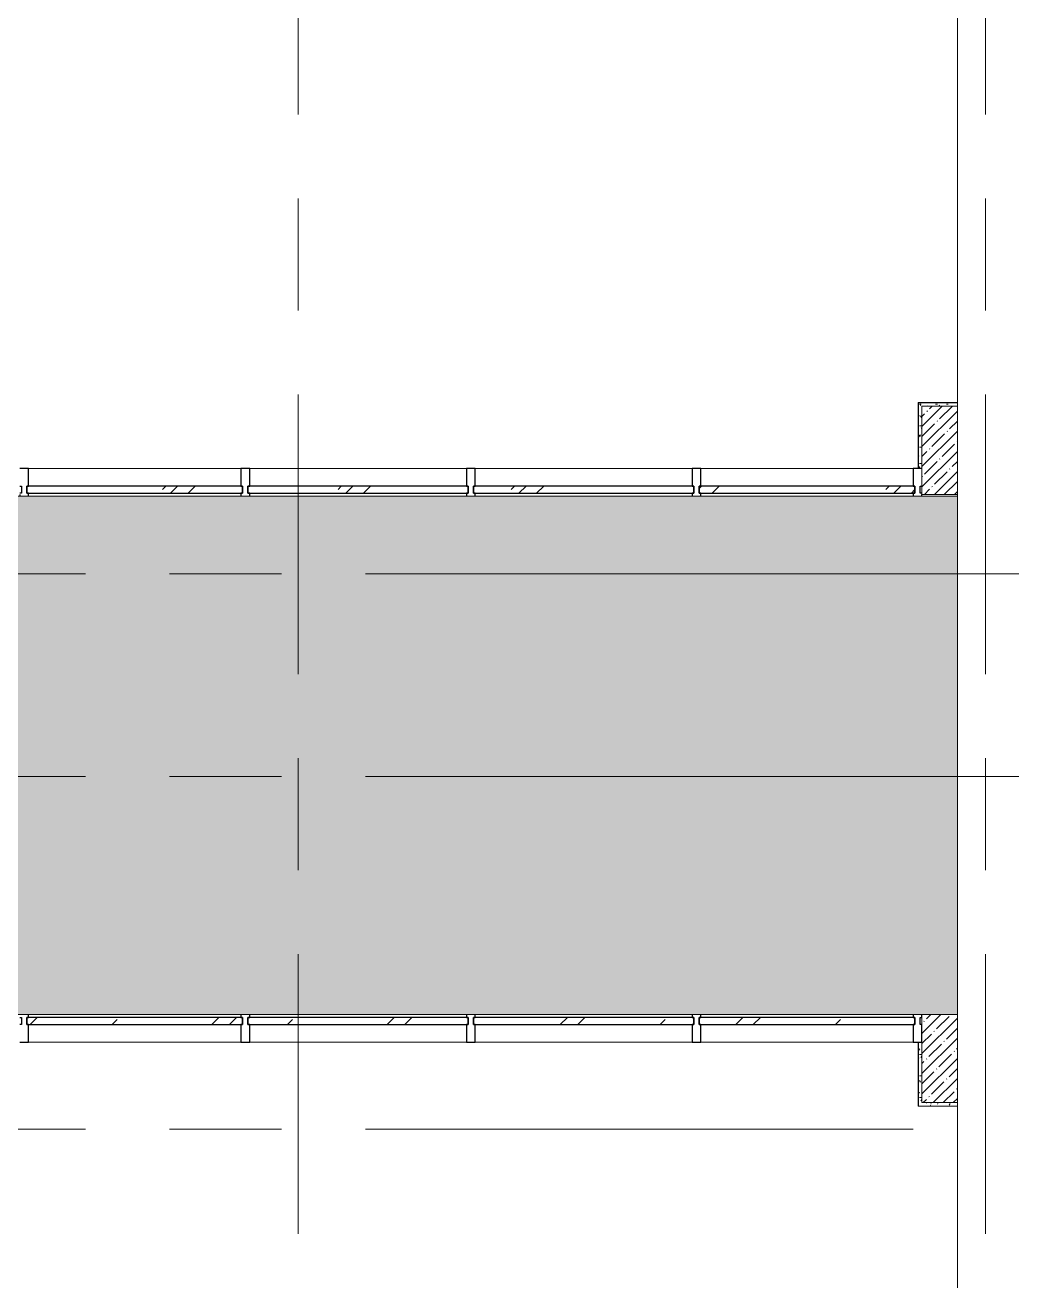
# Model space of a CAD drawing. Header units: millimetres. Extents: x 35355 to 234366, y -8553 to 29000.
# Drawn here: x 79110 to 84750, y 14139 to 21262 of the extents above; entities that cross this region are included whole.
import ezdxf

# ---------------------------------------------------------------- set-up
doc = ezdxf.new("R2010")
doc.units = ezdxf.units.MM
doc.linetypes.add('Осевая', pattern=[3175, 635, -476.25, 1587.5, -476.25])
for name, color, linetype, lineweight in [('A-DETL', 7, 'Continuous', 9), ('A-DETL-GENF', 7, 'Continuous', 9), ('A-GLAZ-CURT', 7, 'Continuous', 9), ('A-GLAZ-CURT-1', 7, 'Continuous', 25), ('A-GLAZ-CWMG', 7, 'Continuous', 9), ('A-GLAZ-CWMG-1', 7, 'Continuous', 25), ('A-WALL', 7, 'Continuous', 9), ('I-WALL', 7, 'Continuous', 9), ('S-COLS', 7, 'Continuous', 9), ('Оси', 7, 'Continuous', 9), ('Оси-2', 7, 'Осевая', 9)]:
    doc.layers.add(name, color=color, linetype=linetype, lineweight=lineweight)
for name, color, linetype, lineweight, true_color in [('A-DETL-GENF-1', 7, 'Continuous', 9, 0xd4d4d4), ('A-WALL-1', 7, 'Continuous', 9, 0x3c3c3c), ('A-WALL-FNSH-1', 7, 'Continuous', 9, 0x3c3c3c)]:
    doc.layers.add(name, color=color, linetype=linetype, lineweight=lineweight, true_color=true_color)
pattern_1 = [(0, (0, 0), (121.92, 30.48), [10.058, -81.382, 10.058, -81.382, -487.68]), (0, (0, 0), (121.92, 30.48), [-182.88, 10.058, -172.822, 10.058, -81.382, -213.36]), (0, (0, 0), (121.92, 30.48), [-457.2, 10.058, -50.902, 10.058, -142.342]), (120, (45.72, 15.24), (-87.356454, 90.345817), [10.058, -81.382, 10.058, -81.382, -487.68]), (120, (45.72, 15.24), (-87.356454, 90.345817), [-182.88, 10.058, -172.822, 10.058, -81.382, -213.36]), (120, (45.72, 15.24), (-87.356454, 90.345817), [-457.2, 10.058, -50.902, 10.058, -142.342]), (240, (60.96, 76.2), (-34.563546, -120.825817), [10.058, -81.382, 10.058, -81.382, -487.68]), (240, (60.96, 76.2), (-34.563546, -120.825817), [-182.88, 10.058, -172.822, 10.058, -81.382, -213.36]), (240, (60.96, 76.2), (-34.563546, -120.825817), [-457.2, 10.058, -50.902, 10.058, -142.342])]

# ---------------------------------------------------------------- blocks, each defined once
blk = doc.blocks.new('BSC_Колонна _Прямоугольная - 500х500-V32-План заполнения дверных проемов 3 этажа в осях 12-23')
at = {"layer": 'S-COLS'}
h = blk.add_hatch(dxfattribs=at)
h.set_pattern_fill('FP_46', color=256, style=0, pattern_type=2)
h.set_pattern_definition([(45, (-84450, -18850), (-57.02463, 57.02463), []), (45, (-84392.975, -18850), (-57.02463, 57.02463), [100.806, -20.161, 3.353, -16.808])])
h.paths.add_polyline_path([(-250, -250), (-49.3, -250), (-49.3, 250), (-250, 250)])
for p, q in [((-49.3, 250), (-250, 250)), ((-250, 250), (-250, -250)), ((-250, -250), (-49.3, -250))]:
    blk.add_line(p, q, dxfattribs=at)
blk = doc.blocks.new('Системная панель - Стекло - 40мм-30335156-План заполнения дверных проемов 3 этажа в осях 12-23')
at = {"layer": 'A-GLAZ-CURT'}
h = blk.add_hatch(dxfattribs=at)
h.set_pattern_fill('FP_52', color=256, style=0, pattern_type=2)
h.set_pattern_definition([(45, (-79832.5, -15533), (-282.8427, 282.8427), [200, -600]), (45, (-80032.5, -15633), (-282.8427, 282.8427), [600, -200]), (45, (-79632.5, -15733), (-282.8427, 282.8427), [200, -600])])
h.paths.add_polyline_path([(612.5, -40), (612.5, 0), (-612.5, 0), (-612.5, -40)])
at = {"layer": 'A-GLAZ-CURT-1'}
for p, q in [((612.5, 0), (-612.5, 0)), ((-612.5, 0), (-612.5, -40)), ((612.5, -40), (612.5, 0)), ((-612.5, -40), (612.5, -40))]:
    blk.add_line(p, q, dxfattribs=at)
blk = doc.blocks.new('Прямоугольный импост - Импост структурный с накладкой - 160мм-23562106-План заполнения дверных проемов 3 этажа в осях 12-23')
at = {"layer": 'A-GLAZ-CWMG'}
blk.add_line((80335, 15493), (79130, 15493), dxfattribs=at)
blk = doc.blocks.new('Прямоугольный импост - Импост структурный с накладкой - 160мм-V34-План заполнения дверных проемов 3 этажа в осях 12-23')
at = {"layer": 'A-GLAZ-CWMG-1'}
for p, q in [((-50, 40), (-50, 140)), ((-50, 140), (0, 140)), ((0, 140), (0, 40)), ((-40, 40), (-50, 40)), ((-50, -17), (-50, 0)), ((-50, 0), (-40, 0)), ((-40, 0), (-40, 40)), ((-10, 40), (-10, 0)), ((0, 40), (-10, 40)), ((-10, 0), (0, 0)), ((0, 0), (0, -17))]:
    blk.add_line(p, q, dxfattribs=at)
blk = doc.blocks.new('Прямоугольный импост - Импост структурный с накладкой - 160мм-30335139-План заполнения дверных проемов 3 этажа в осях 12-23')
at = {"layer": 'A-GLAZ-CWMG-1'}
for p, q in [((0, 140), (-50, 140)), ((-50, 140), (-50, 40)), ((-50, 40), (-40, 40)), ((-40, 0), (-50, 0)), ((-50, 0), (-50, -17)), ((-40, 40), (-40, 0)), ((-10, 0), (-10, 40)), ((-10, 40), (0, 40)), ((0, 0), (-10, 0))]:
    blk.add_line(p, q, dxfattribs=at)
blk = doc.blocks.new('Системная панель - Стекло - 40мм-30335157-План заполнения дверных проемов 3 этажа в осях 12-23')
at = {"layer": 'A-GLAZ-CURT'}
h = blk.add_hatch(dxfattribs=at)
h.set_pattern_fill('FP_53', color=256, style=0, pattern_type=2)
h.set_pattern_definition([(45, (-82380, -15533), (-282.8427, 282.8427), [200, -600]), (45, (-82580, -15633), (-282.8427, 282.8427), [600, -200]), (45, (-82180, -15733), (-282.8427, 282.8427), [200, -600])])
h.paths.add_polyline_path([(625, -40), (625, 0), (-625, 0), (-625, -40), (-475, -40)])
at = {"layer": 'A-GLAZ-CURT-1'}
for p, q in [((625, 0), (-625, 0)), ((-625, 0), (-625, -40)), ((625, -40), (625, 0)), ((-625, -40), (625, -40))]:
    blk.add_line(p, q, dxfattribs=at)
blk = doc.blocks.new('Прямоугольный импост - Импост структурный с накладкой - 160мм-23562108-План заполнения дверных проемов 3 этажа в осях 12-23')
at = {"layer": 'A-GLAZ-CWMG'}
blk.add_line((82895, 15493), (81665, 15493), dxfattribs=at)
blk = doc.blocks.new('Прямоугольный импост - Импост структурный с накладкой - 160мм-30335135-План заполнения дверных проемов 3 этажа в осях 12-23')
at = {"layer": 'A-GLAZ-CWMG-1'}
for p, q in [((-25, 40), (-25, 140)), ((-25, 140), (25, 140)), ((25, 140), (25, 40)), ((-15, 40), (-25, 40)), ((-25, -17), (-25, 0)), ((-25, 0), (-15, 0)), ((-15, 0), (-15, 40)), ((15, 40), (15, 0)), ((25, 40), (15, 40)), ((15, 0), (25, 0)), ((25, 0), (25, -17))]:
    blk.add_line(p, q, dxfattribs=at)
blk = doc.blocks.new('Системная панель - Стекло - 40мм-23618921-План заполнения дверных проемов 3 этажа в осях 12-23')
at = {"layer": 'A-GLAZ-CURT'}
h = blk.add_hatch(dxfattribs=at)
h.set_pattern_fill('FP_54', color=256, style=0, pattern_type=2)
h.set_pattern_definition([(45, (-79832.5, -18507), (-282.8427, 282.8427), [200, -600]), (45, (-80032.5, -18607), (-282.8427, 282.8427), [600, -200]), (45, (-79632.5, -18707), (-282.8427, 282.8427), [200, -600])])
h.paths.add_polyline_path([(612.5, 0), (612.5, 40), (-612.5, 40), (-612.5, 0)])
at = {"layer": 'A-GLAZ-CURT-1'}
for p, q in [((612.5, 40), (-612.5, 40)), ((-612.5, 40), (-612.5, 0)), ((-612.5, 0), (612.5, 0)), ((612.5, 0), (612.5, 40))]:
    blk.add_line(p, q, dxfattribs=at)
blk = doc.blocks.new('Прямоугольный импост - Импост структурный с накладкой - 160мм-23562040-План заполнения дверных проемов 3 этажа в осях 12-23')
at = {"layer": 'A-GLAZ-CWMG'}
blk.add_line((80335, 18747), (79130, 18747), dxfattribs=at)
blk = doc.blocks.new('Прямоугольный импост - Импост структурный с накладкой - 160мм-23618922-План заполнения дверных проемов 3 этажа в осях 12-23')
at = {"layer": 'A-GLAZ-CWMG-1'}
for p, q in [((-50, 0), (-50, 17)), ((-40, 0), (-50, 0)), ((-40, -40), (-40, 0)), ((0, 0), (-10, 0)), ((-10, 0), (-10, -40)), ((0, 17), (0, 7)), ((-50, -140), (-50, -40)), ((-50, -40), (-40, -40)), ((-10, -40), (0, -40)), ((0, -140), (-50, -140))]:
    blk.add_line(p, q, dxfattribs=at)
blk = doc.blocks.new('Прямоугольный импост - Импост структурный с накладкой - 160мм-23618923-План заполнения дверных проемов 3 этажа в осях 12-23')
at = {"layer": 'A-GLAZ-CWMG-1'}
for p, q in [((-50, 17), (-50, 0)), ((-50, 0), (-40, 0)), ((-40, 0), (-40, -40)), ((-10, -40), (-10, 0)), ((-10, 0), (0, 0)), ((0, 7), (0, 17)), ((-40, -40), (-50, -40)), ((-50, -40), (-50, -140)), ((0, -40), (-10, -40)), ((-50, -140), (0, -140))]:
    blk.add_line(p, q, dxfattribs=at)
blk = doc.blocks.new('Системная панель - Стекло - 40мм-V35-План заполнения дверных проемов 3 этажа в осях 12-23')
at = {"layer": 'A-GLAZ-CURT'}
h = blk.add_hatch(dxfattribs=at)
h.set_pattern_fill('FP_55', color=256, style=0, pattern_type=2)
h.set_pattern_definition([(45, (-83647.5, -18507), (-282.8427, 282.8427), [200, -600]), (45, (-83847.5, -18607), (-282.8427, 282.8427), [600, -200]), (45, (-83447.5, -18707), (-282.8427, 282.8427), [200, -600])])
h.paths.add_polyline_path([(612.5, 0), (612.5, 40), (-612.5, 40), (-612.5, 0)])
at = {"layer": 'A-GLAZ-CURT-1'}
for p, q in [((612.5, 40), (-612.5, 40)), ((-612.5, 40), (-612.5, 0)), ((-612.5, 0), (612.5, 0)), ((612.5, 0), (612.5, 40))]:
    blk.add_line(p, q, dxfattribs=at)
blk = doc.blocks.new('Прямоугольный импост - Импост структурный с накладкой - 160мм-23618920-План заполнения дверных проемов 3 этажа в осях 12-23')
at = {"layer": 'A-GLAZ-CWMG-1'}
for p, q in [((-25, 0), (-25, 17)), ((-15, 0), (-25, 0)), ((-15, -40), (-15, 0)), ((25, 0), (15, 0)), ((15, 0), (15, -40)), ((25, 17), (25, 0)), ((-25, -140), (-25, -40)), ((-25, -40), (-15, -40)), ((15, -40), (25, -40)), ((25, -40), (25, -140)), ((25, -140), (-25, -140))]:
    blk.add_line(p, q, dxfattribs=at)
blk = doc.blocks.new('Системная панель - Стекло - 40мм-V38-План заполнения дверных проемов 3 этажа в осях 12-23')
at = {"layer": 'A-GLAZ-CURT'}
h = blk.add_hatch(dxfattribs=at)
h.set_pattern_fill('FP_58', color=256, style=0, pattern_type=2)
h.set_pattern_definition([(45, (-81100, -15533), (-282.8427, 282.8427), [200, -600]), (45, (-81300, -15633), (-282.8427, 282.8427), [600, -200]), (45, (-80900, -15733), (-282.8427, 282.8427), [200, -600])])
h.paths.add_polyline_path([(625, -40), (625, 0), (-625, 0), (-625, -40)])
at = {"layer": 'A-GLAZ-CURT-1'}
for p, q in [((625, 0), (-625, 0)), ((-625, 0), (-625, -40)), ((625, -40), (625, 0)), ((-625, -40), (625, -40))]:
    blk.add_line(p, q, dxfattribs=at)
blk = doc.blocks.new('Системная панель - Стекло - 40мм-23618924-План заполнения дверных проемов 3 этажа в осях 12-23')
at = {"layer": 'A-GLAZ-CURT'}
h = blk.add_hatch(dxfattribs=at)
h.set_pattern_fill('FP_59', color=256, style=0, pattern_type=2)
h.set_pattern_definition([(45, (-82380, -18507), (-282.8427, 282.8427), [200, -600]), (45, (-82580, -18607), (-282.8427, 282.8427), [600, -200]), (45, (-82180, -18707), (-282.8427, 282.8427), [200, -600])])
h.paths.add_polyline_path([(-625, 0), (625, 0), (625, 40), (-625, 40)])
at = {"layer": 'A-GLAZ-CURT-1'}
for p, q in [((625, 40), (-625, 40)), ((-625, 40), (-625, 0)), ((-625, 0), (625, 0)), ((625, 0), (625, 40))]:
    blk.add_line(p, q, dxfattribs=at)
blk = doc.blocks.new('Прямоугольный импост - Импост структурный с накладкой - 160мм-23562109-План заполнения дверных проемов 3 этажа в осях 12-23')
at = {"layer": 'A-GLAZ-CWMG'}
blk.add_line((81615, 15493), (80385, 15493), dxfattribs=at)
blk = doc.blocks.new('Прямоугольный импост - Импост структурный с накладкой - 160мм-30335136-План заполнения дверных проемов 3 этажа в осях 12-23')
at = {"layer": 'A-GLAZ-CWMG-1'}
for p, q in [((-25, 40), (-25, 140)), ((-25, 140), (25, 140)), ((25, 140), (25, 40)), ((-15, 40), (-25, 40)), ((-25, -17), (-25, 0)), ((-25, 0), (-15, 0)), ((-15, 0), (-15, 40)), ((15, 40), (15, 0)), ((25, 40), (15, 40)), ((15, 0), (25, 0)), ((25, 0), (25, -17))]:
    blk.add_line(p, q, dxfattribs=at)
blk = doc.blocks.new('Прямоугольный импост - Импост структурный с накладкой - 160мм-22751478-План заполнения дверных проемов 3 этажа в осях 12-23')
at = {"layer": 'A-GLAZ-CWMG'}
blk.add_line((82895, 18747), (81665, 18747), dxfattribs=at)
blk = doc.blocks.new('Системная панель - Стекло - 40мм-V39-План заполнения дверных проемов 3 этажа в осях 12-23')
at = {"layer": 'A-GLAZ-CURT'}
h = blk.add_hatch(dxfattribs=at)
h.set_pattern_fill('FP_60', color=256, style=0, pattern_type=2)
h.set_pattern_definition([(45, (-81100, -18507), (-282.8427, 282.8427), [200, -600]), (45, (-81300, -18607), (-282.8427, 282.8427), [600, -200]), (45, (-80900, -18707), (-282.8427, 282.8427), [200, -600])])
h.paths.add_polyline_path([(625, 0), (625, 40), (-625, 40), (-625, 0)])
at = {"layer": 'A-GLAZ-CURT-1'}
for p, q in [((625, 40), (-625, 40)), ((-625, 40), (-625, 0)), ((-625, 0), (625, 0)), ((625, 0), (625, 40))]:
    blk.add_line(p, q, dxfattribs=at)
blk = doc.blocks.new('Системная панель - Стекло - 40мм-V40-План заполнения дверных проемов 3 этажа в осях 12-23')
at = {"layer": 'A-GLAZ-CURT'}
h = blk.add_hatch(dxfattribs=at)
h.set_pattern_fill('FP_61', color=256, style=0, pattern_type=2)
h.set_pattern_definition([(45, (-83647.5, -15533), (-282.8427, 282.8427), [200, -600]), (45, (-83847.5, -15633), (-282.8427, 282.8427), [600, -200]), (45, (-83447.5, -15733), (-282.8427, 282.8427), [200, -600])])
h.paths.add_polyline_path([(612.5, -40), (612.5, 0), (-612.5, 0), (-612.5, -40)])
at = {"layer": 'A-GLAZ-CURT-1'}
for p, q in [((612.5, 0), (-612.5, 0)), ((-612.5, 0), (-612.5, -40)), ((612.5, -40), (612.5, 0)), ((-612.5, -40), (612.5, -40))]:
    blk.add_line(p, q, dxfattribs=at)
blk = doc.blocks.new('Прямоугольный импост - Импост структурный с накладкой - 160мм-23562112-План заполнения дверных проемов 3 этажа в осях 12-23')
at = {"layer": 'A-GLAZ-CWMG'}
blk.add_line((84150, 15493), (82945, 15493), dxfattribs=at)
blk = doc.blocks.new('DET_L_Линия разрыва - М100-30674062-План заполнения дверных проемов 3 этажа в осях 12-23')
at = {"layer": 'A-DETL-GENF'}
blk.add_line((27632.1, 0), (14119.4, 0), dxfattribs=at)

msp = doc.modelspace()

# ---------------------------------------------------------------- hatches: boundary and pattern name
at = {"layer": 'A-DETL-GENF-1'}
h = msp.add_hatch(color=256, dxfattribs=at)
h.paths.add_polyline_path([(76000.6, -258), (84400.7, -258), (84400.7, 3300), (75858, 3300), (75858, -258)])
h.paths.add_polyline_path([(66560, 11900), (66560, 27358), (41910, 27358), (41910, 23858), (38652.7, 23858), (38652.7, 15358), (42380, 15358), (42380, 11900), (64391.7, 11900)])
h.paths.add_polyline_path([(84400.7, 15650), (84400.7, 18590), (74040, 18590), (74040, 15650), (81805, 15650)])
at = {"layer": 'I-WALL'}
h = msp.add_hatch(dxfattribs=at)
h.set_pattern_fill('FP_68', color=256, style=0, pattern_type=2)
h.set_pattern_definition(pattern_1)
h.paths.add_polyline_path([(84200, 19100), (84400.7, 19100), (84400.7, 19120), (84180, 19120), (84180, 19100)])
h = msp.add_hatch(dxfattribs=at)
h.set_pattern_fill('FP_68', color=256, style=0, pattern_type=2)
h.set_pattern_definition(pattern_1)
h.paths.add_polyline_path([(84180, 18747), (84200, 18747), (84200, 19100), (84180, 19100)])
h = msp.add_hatch(dxfattribs=at)
h.set_pattern_fill('FP_68', color=256, style=0, pattern_type=2)
h.set_pattern_definition(pattern_1)
h.paths.add_polyline_path([(84200, 15130), (84200, 15493), (84180, 15493), (84180, 15130)])
h = msp.add_hatch(dxfattribs=at)
h.set_pattern_fill('FP_68', color=256, style=0, pattern_type=2)
h.set_pattern_definition(pattern_1)
h.paths.add_polyline_path([(84400.7, 15130), (84400.7, 15150), (84200, 15150), (84200, 15130)])
at = {"layer": 'S-COLS'}
h = msp.add_hatch(dxfattribs=at)
h.set_pattern_fill('FP_17', color=256, style=0, pattern_type=2)
h.set_pattern_definition([(45, (0, 0), (-57.02463, 57.02463), []), (45, (57.025, 0), (-57.02463, 57.02463), [100.806, -20.161, 3.353, -16.808])])
h.paths.add_polyline_path([(84200, 15150), (84400.7, 15150), (84400.7, 15650), (84200, 15650), (84200, 15278.3)])

# ---------------------------------------------------------------- linework, layer by layer
at = {"layer": 'A-DETL'}
for p, q in [((84400.7, 18590), (74040, 18590)), ((74040, 15650), (84400.7, 15650))]:
    msp.add_line(p, q, dxfattribs=at)
at = {"layer": 'A-WALL'}
msp.add_line((84400.7, 15130), (84200, 15130), dxfattribs=at)
at = {"layer": 'A-WALL-1'}
for p, q in [((84400.7, 19120), (84180, 19120)), ((84180, 19120), (84180, 18747)), ((84180, 18747), (84200, 18747)), ((84180, 15493), (84180, 15130)), ((84200, 15493), (84180, 15493)), ((84200, 15150), (84200, 15493)), ((84400.7, 15150), (84200, 15150))]:
    msp.add_line(p, q, dxfattribs=at)
at = {"layer": 'A-WALL-FNSH-1'}
for p, q in [((84400.7, 19121), (84179, 19121)), ((84179, 19121), (84179, 18747)), ((84179, 18747), (84180, 18747)), ((84180, 15493), (84179, 15493)), ((84179, 15493), (84179, 15129)), ((84179, 15129), (84400.7, 15129)), ((84200, 15130), (84180, 15130))]:
    msp.add_line(p, q, dxfattribs=at)
at = {"layer": 'S-COLS'}
for p, q in [((84200, 15650), (84200, 15150)), ((84200, 15150), (84400.7, 15150))]:
    msp.add_line(p, q, dxfattribs=at)
at = {"layer": 'Оси'}
for p, q in [((82250, 18150), (84750, 18150)), ((82250, 17000), (84750, 17000)), ((81650, 15000), (84150, 15000))]:
    msp.add_line(p, q, dxfattribs=at)
at = {"layer": 'Оси-2'}
for p, q in [((80660, 593.7), (80660, 25030)), ((84560, 593.7), (84560, 24850)), ((38655.2, 18150), (82250, 18150)), ((38655.2, 17000), (82250, 17000)), ((38655.2, 15000), (81650, 15000))]:
    msp.add_line(p, q, dxfattribs=at)

# ---------------------------------------------------------------- block references
at = {"layer": 'A-DETL-GENF', "rotation": 90.00000000000031}
msp.add_blockref('DET_L_Линия разрыва - М100-30674062-План заполнения дверных проемов 3 этажа в осях 12-23', (84400.7, -258), dxfattribs=at)
at = {"layer": 'A-GLAZ-CURT'}
for name, p in [('Системная панель - Стекло - 40мм-23618921-План заполнения дверных проемов 3 этажа в осях 12-23', (79732.5, 18607)), ('Системная панель - Стекло - 40мм-V39-План заполнения дверных проемов 3 этажа в осях 12-23', (81000, 18607)), ('Системная панель - Стекло - 40мм-23618924-План заполнения дверных проемов 3 этажа в осях 12-23', (82280, 18607)), ('Системная панель - Стекло - 40мм-V35-План заполнения дверных проемов 3 этажа в осях 12-23', (83547.5, 18607)), ('Системная панель - Стекло - 40мм-30335156-План заполнения дверных проемов 3 этажа в осях 12-23', (79732.5, 15633)), ('Системная панель - Стекло - 40мм-V38-План заполнения дверных проемов 3 этажа в осях 12-23', (81000, 15633)), ('Системная панель - Стекло - 40мм-30335157-План заполнения дверных проемов 3 этажа в осях 12-23', (82280, 15633)), ('Системная панель - Стекло - 40мм-V40-План заполнения дверных проемов 3 этажа в осях 12-23', (83547.5, 15633))]:
    msp.add_blockref(name, p, dxfattribs=at)
at = {"layer": 'A-GLAZ-CWMG', "rotation": 180}
for name, p in [('Прямоугольный импост - Импост структурный с накладкой - 160мм-23618923-План заполнения дверных проемов 3 этажа в осях 12-23', (79080, 18607)), ('Прямоугольный импост - Импост структурный с накладкой - 160мм-30335139-План заполнения дверных проемов 3 этажа в осях 12-23', (79080, 15633))]:
    msp.add_blockref(name, p, dxfattribs=at)
at = {"layer": 'A-GLAZ-CWMG'}
for name, p in [('Прямоугольный импост - Импост структурный с накладкой - 160мм-23562040-План заполнения дверных проемов 3 этажа в осях 12-23', (0, 0)), ('Прямоугольный импост - Импост структурный с накладкой - 160мм-22751478-План заполнения дверных проемов 3 этажа в осях 12-23', (-1280, 0)), ('Прямоугольный импост - Импост структурный с накладкой - 160мм-22751478-План заполнения дверных проемов 3 этажа в осях 12-23', (0, 0)), ('Прямоугольный импост - Импост структурный с накладкой - 160мм-23562040-План заполнения дверных проемов 3 этажа в осях 12-23', (3815, 0)), ('Прямоугольный импост - Импост структурный с накладкой - 160мм-23562106-План заполнения дверных проемов 3 этажа в осях 12-23', (0, 0)), ('Прямоугольный импост - Импост структурный с накладкой - 160мм-23562109-План заполнения дверных проемов 3 этажа в осях 12-23', (0, 0)), ('Прямоугольный импост - Импост структурный с накладкой - 160мм-23562108-План заполнения дверных проемов 3 этажа в осях 12-23', (0, 0)), ('Прямоугольный импост - Импост структурный с накладкой - 160мм-23562112-План заполнения дверных проемов 3 этажа в осях 12-23', (0, 0))]:
    msp.add_blockref(name, p, dxfattribs=at)
at = {"layer": 'A-GLAZ-CWMG', "extrusion": (0, 0, -1), "rotation": 180}
for name, p in [('Прямоугольный импост - Импост структурный с накладкой - 160мм-23618920-План заполнения дверных проемов 3 этажа в осях 12-23', (-80360, 18607)), ('Прямоугольный импост - Импост структурный с накладкой - 160мм-23618920-План заполнения дверных проемов 3 этажа в осях 12-23', (-81640, 18607)), ('Прямоугольный импост - Импост структурный с накладкой - 160мм-23618920-План заполнения дверных проемов 3 этажа в осях 12-23', (-82920, 18607)), ('Прямоугольный импост - Импост структурный с накладкой - 160мм-23618922-План заполнения дверных проемов 3 этажа в осях 12-23', (-84200, 18607)), ('Прямоугольный импост - Импост структурный с накладкой - 160мм-30335136-План заполнения дверных проемов 3 этажа в осях 12-23', (-80360, 15633)), ('Прямоугольный импост - Импост структурный с накладкой - 160мм-30335135-План заполнения дверных проемов 3 этажа в осях 12-23', (-81640, 15633)), ('Прямоугольный импост - Импост структурный с накладкой - 160мм-30335136-План заполнения дверных проемов 3 этажа в осях 12-23', (-82920, 15633)), ('Прямоугольный импост - Импост структурный с накладкой - 160мм-V34-План заполнения дверных проемов 3 этажа в осях 12-23', (-84200, 15633))]:
    msp.add_blockref(name, p, dxfattribs=at)
at = {"layer": 'S-COLS'}
msp.add_blockref('BSC_Колонна _Прямоугольная - 500х500-V32-План заполнения дверных проемов 3 этажа в осях 12-23', (84450, 18850), dxfattribs=at)

doc.saveas('drawing.dxf')
